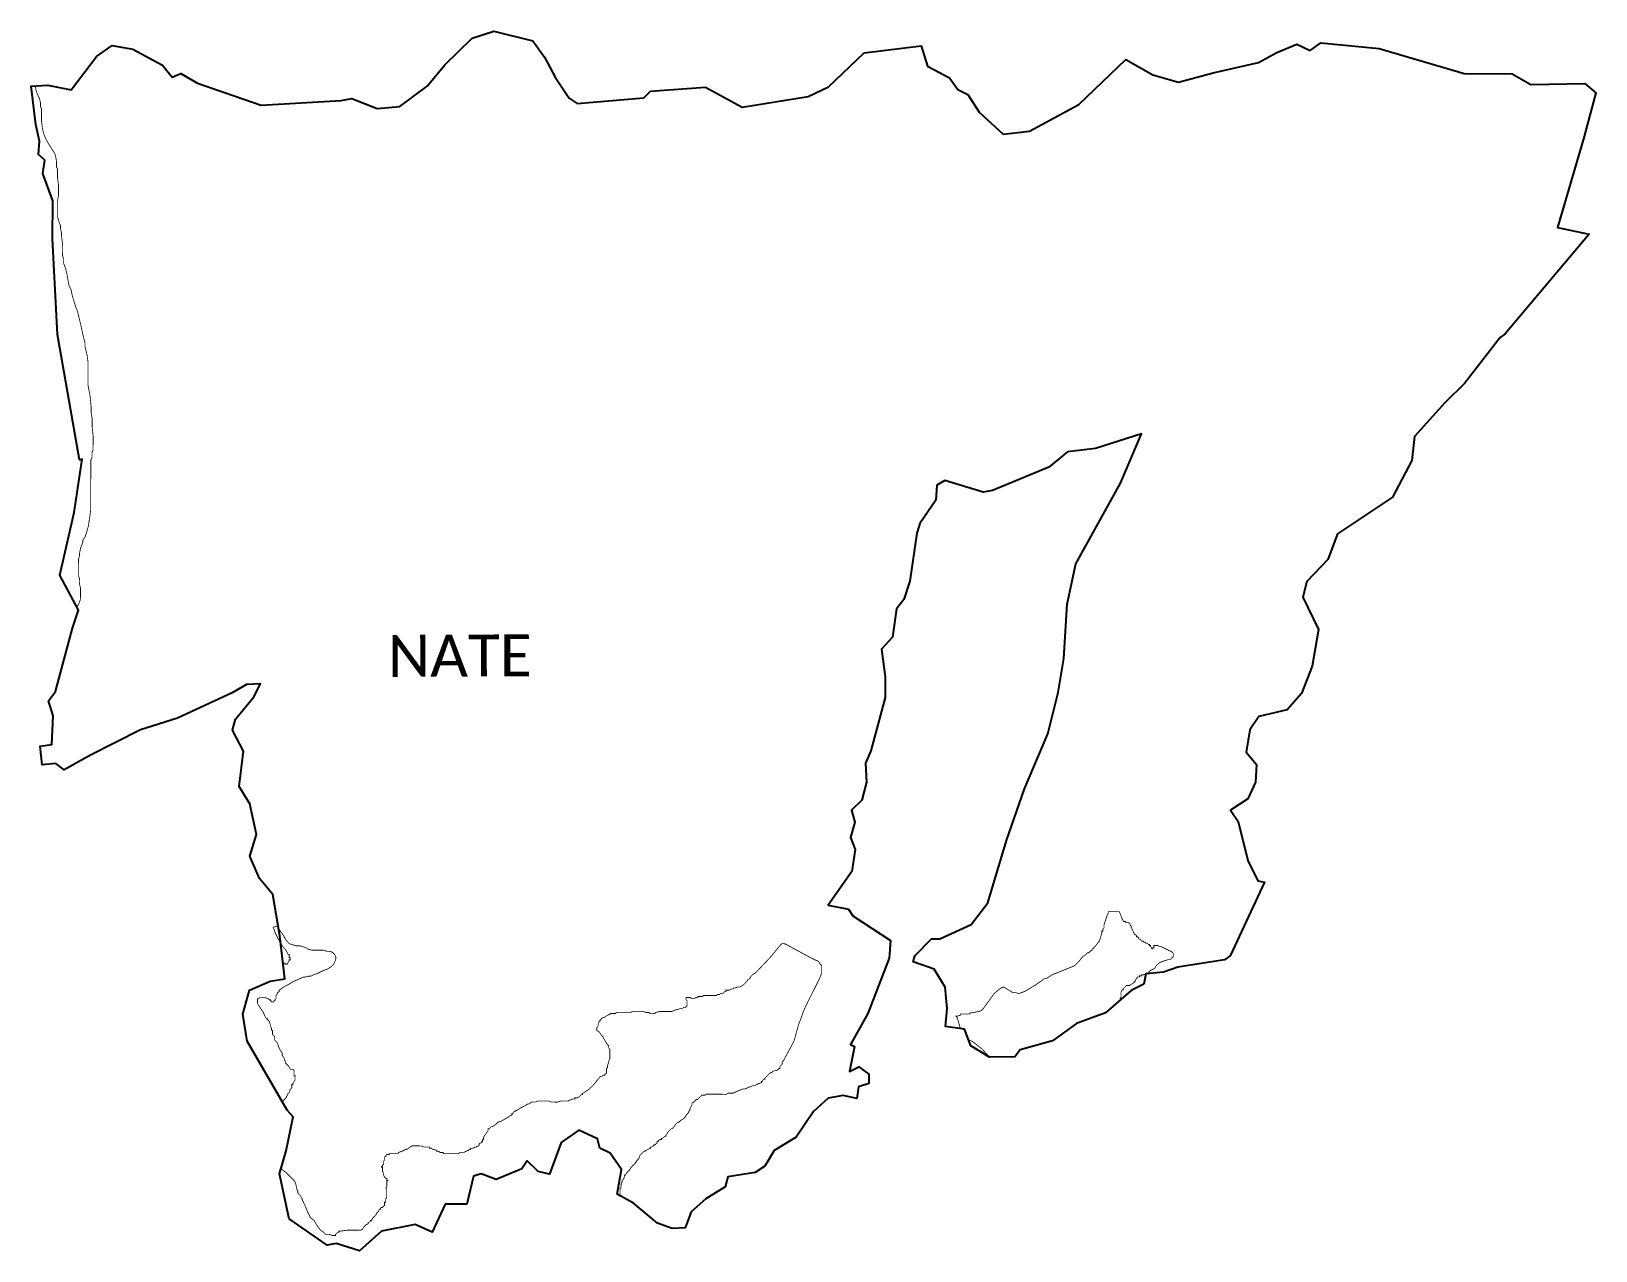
# Model space of a CAD drawing. Header units: metres. Extents: x 322049 to 327866, y 1839213 to 1843749.
import ezdxf

# ---------------------------------------------------------------- set-up
doc = ezdxf.new("R2010")
doc.units = ezdxf.units.M
for name, color, linetype in [('HAZARDS LINE', 1, 'Continuous'), ('village', 3, 'Continuous'), ('VILLAGE NAME', 250, 'Continuous')]:
    doc.layers.add(name, color=color, linetype=linetype)
doc.styles.get("Standard").update_dxf_attribs({"font": 'simplex.shx'})

msp = doc.modelspace()

# ---------------------------------------------------------------- linework, layer by layer
at = {"color": 3, "true_color": 0x00ff00, "flags": 128}
msp.add_lwpolyline([(324351.8, 1843526.4), (324555.4, 1843541.4)], dxfattribs=at)
at = {"layer": 'HAZARDS LINE', "lineweight": 18}
msp.add_lwpolyline([(322218, 1841607.4, 3.03, 3.03, 0), (322219.3, 1841610, 3.03, 3.03, 0), (322223.3, 1841614, 3.03, 3.03, 0), (322223.4, 1841618, 3.03, 3.03, 0), (322227.4, 1841622, 3.03, 3.03, 0), (322227.4, 1841626.1, 3.03, 3.03, 0), (322231.5, 1841634.1, 3.03, 3.03, 0), (322231.5, 1841638.2, 3.03, 3.03, 0), (322231.6, 1841646.2, 3.03, 3.03, 0), (322231.6, 1841654.3, 3.03, 3.03, 0), (322231.6, 1841658.3, 3.03, 3.03, 0), (322231.7, 1841666.4, 3.03, 3.03, 0), (322231.7, 1841670.4, 3.03, 3.03, 0), (322231.7, 1841678.5, 3.03, 3.03, 0), (322227.8, 1841694.7, 3.03, 3.03, 0), (322227.8, 1841706.8, 3.03, 3.03, 0), (322227.9, 1841714.8, 3.03, 3.03, 0), (322223.9, 1841722.9, 3.03, 3.03, 0), (322223.9, 1841731, 3.03, 3.03, 0), (322224, 1841739.1, 3.03, 3.03, 0), (322224, 1841751.2, 3.03, 3.03, 0), (322224, 1841759.2, 3.03, 3.03, 0), (322224.2, 1841783.4, 3.03, 3.03, 0), (322228.3, 1841799.6, 3.03, 3.03, 0), (322228.3, 1841807.6, 3.03, 3.03, 0), (322232.4, 1841827.8, 3.03, 3.03, 0), (322240.6, 1841847.9, 3.03, 3.03, 0), (322240.6, 1841856, 3.03, 3.03, 0), (322248.8, 1841868, 3.03, 3.03, 0), (322252.9, 1841880.1, 3.03, 3.03, 0), (322261.1, 1841908.3, 3.03, 3.03, 0), (322265.2, 1841936.5, 3.03, 3.03, 0), (322269.4, 1841964.8, 3.03, 3.03, 0), (322269.4, 1841968.8, 3.03, 3.03, 0), (322269.4, 1841972.8, 3.03, 3.03, 0), (322269.5, 1841989, 3.03, 3.03, 0), (322269.6, 1842013.2, 3.03, 3.03, 0), (322269.9, 1842069.7, 3.03, 3.03, 0), (322270, 1842093.9, 3.03, 3.03, 0), (322270.1, 1842110, 3.03, 3.03, 0), (322270.2, 1842126.1, 3.03, 3.03, 0), (322270.2, 1842138.2, 3.03, 3.03, 0), (322270.3, 1842154.4, 3.03, 3.03, 0), (322274.4, 1842162.4, 3.03, 3.03, 0), (322274.5, 1842182.6, 3.03, 3.03, 0), (322278.6, 1842190.7, 3.03, 3.03, 0), (322278.6, 1842198.7, 3.03, 3.03, 0), (322278.6, 1842206.8, 3.03, 3.03, 0), (322278.7, 1842214.9, 3.03, 3.03, 0), (322278.7, 1842222.9, 3.03, 3.03, 0), (322278.8, 1842243.1, 3.03, 3.03, 0), (322275, 1842279.4, 3.03, 3.03, 0), (322275.1, 1842307.7, 3.03, 3.03, 0), (322271.2, 1842331.9, 3.03, 3.03, 0), (322271.3, 1842352.1, 3.03, 3.03, 0), (322267.4, 1842392.4, 3.03, 3.03, 0), (322259.6, 1842432.8, 3.03, 3.03, 0), (322259.6, 1842444.9, 3.03, 3.03, 0), (322259.7, 1842457, 3.03, 3.03, 0), (322259.7, 1842465.1, 3.03, 3.03, 0), (322259.8, 1842489.3, 3.03, 3.03, 0), (322259.9, 1842501.4, 3.03, 3.03, 0), (322259.9, 1842509.5, 3.03, 3.03, 0), (322260, 1842517.5, 3.03, 3.03, 0), (322256.1, 1842545.8, 3.03, 3.03, 0), (322252.1, 1842562, 3.03, 3.03, 0), (322248.2, 1842578.1, 3.03, 3.03, 0), (322248.2, 1842590.2, 3.03, 3.03, 0), (322244.3, 1842606.4, 3.03, 3.03, 0), (322240.3, 1842622.5, 3.03, 3.03, 0), (322232.4, 1842658.9, 3.03, 3.03, 0), (322224.5, 1842691.2, 3.03, 3.03, 0), (322220.5, 1842707.3, 3.03, 3.03, 0), (322212.6, 1842727.6, 3.03, 3.03, 0), (322200.7, 1842768, 3.03, 3.03, 0), (322196.7, 1842788.1, 3.03, 3.03, 0), (322188.7, 1842804.3, 3.03, 3.03, 0), (322180.9, 1842848.7, 3.03, 3.03, 0), (322173, 1842877, 3.03, 3.03, 0), (322169, 1842885.1, 3.03, 3.03, 0), (322169, 1842893.2, 3.03, 3.03, 0), (322169, 1842901.2, 3.03, 3.03, 0), (322165.1, 1842913.4, 3.03, 3.03, 0), (322165.3, 1842953.7, 3.03, 3.03, 0), (322161.4, 1842986, 3.03, 3.03, 0), (322161.4, 1842998.1, 3.03, 3.03, 0), (322157.5, 1843014.3, 3.03, 3.03, 0), (322157.5, 1843022.3, 3.03, 3.03, 0), (322157.5, 1843026.4, 3.03, 3.03, 0), (322153.5, 1843034.5, 3.03, 3.03, 0), (322149.6, 1843050.6, 3.03, 3.03, 0), (322145.6, 1843058.7, 3.03, 3.03, 0), (322145.6, 1843062.7, 3.03, 3.03, 0), (322145.6, 1843066.8, 3.03, 3.03, 0), (322145.7, 1843070.8, 3.03, 3.03, 0), (322145.7, 1843078.9, 3.03, 3.03, 0), (322145.7, 1843082.9, 3.03, 3.03, 0), (322145.7, 1843091, 3.03, 3.03, 0), (322145.9, 1843115.2, 3.03, 3.03, 0), (322150, 1843139.4, 3.03, 3.03, 0), (322150.1, 1843155.5, 3.03, 3.03, 0), (322150.1, 1843163.6, 3.03, 3.03, 0), (322150.2, 1843167.6, 3.03, 3.03, 0), (322150.2, 1843175.7, 3.03, 3.03, 0), (322146.3, 1843203.9, 3.03, 3.03, 0), (322146.4, 1843236.2, 3.03, 3.03, 0), (322142.5, 1843244.3, 3.03, 3.03, 0), (322142.5, 1843252.4, 3.03, 3.03, 0), (322142.6, 1843264.5, 3.03, 3.03, 0), (322138.6, 1843288.7, 3.03, 3.03, 0), (322134.6, 1843296.8, 3.03, 3.03, 0), (322126.6, 1843308.9, 3.03, 3.03, 0), (322106.6, 1843341.3, 3.03, 3.03, 0), (322102.6, 1843349.4, 3.03, 3.03, 0), (322094.7, 1843369.6, 3.03, 3.03, 0), (322090.7, 1843385.8, 3.03, 3.03, 0), (322086.8, 1843414, 3.03, 3.03, 0), (322087, 1843462.4, 3.03, 3.03, 0), (322083, 1843466.5, 3.03, 3.03, 0), (322083, 1843470.5, 3.03, 3.03, 0), (322083.1, 1843478.6, 3.03, 3.03, 0), (322083.1, 1843482.6, 3.03, 3.03, 0), (322079.1, 1843498.8, 3.03, 3.03, 0), (322075.1, 1843506.9, 3.03, 3.03, 0), (322067.2, 1843527.1, 3.03, 3.03, 0), (322063.2, 1843545.2, 3.03, 3.03, 0)], format="xyseb", dxfattribs=at)
at = {"layer": 'HAZARDS LINE', "lineweight": 18, "const_width": 3.03}
for points in [[(326096.8, 1840144.3), (326096.8, 1840151), (326100.9, 1840155), (326101, 1840175.2), (326105.1, 1840183.2), (326109.1, 1840183.2), (326109.1, 1840187.3), (326113.2, 1840191.3), (326121.3, 1840199.3), (326133.4, 1840199.2), (326137.4, 1840203.3), (326145.5, 1840207.3), (326149.6, 1840211.3), (326153.6, 1840215.3), (326153.6, 1840219.3), (326157.7, 1840223.3), (326157.7, 1840227.4), (326161.7, 1840227.4), (326161.8, 1840231.4), (326169.8, 1840231.4), (326169.8, 1840235.4), (326177.9, 1840235.3), (326177.9, 1840239.4), (326186, 1840239.3), (326202.2, 1840247.3), (326210.3, 1840255.4), (326226.5, 1840263.4), (326230.5, 1840271.4), (326242.7, 1840283.4), (326250.8, 1840287.4), (326262.9, 1840291.4), (326275, 1840295.4), (326283.1, 1840295.4), (326287.1, 1840299.4), (326291.2, 1840303.4), (326295.2, 1840307.4), (326295.3, 1840319.5), (326291.3, 1840323.6), (326283.2, 1840327.6), (326251, 1840343.9), (326243, 1840344), (326239, 1840348), (326222.8, 1840348.1), (326222.8, 1840340), (326218.8, 1840340), (326218.7, 1840336), (326214.7, 1840336), (326214.7, 1840340.1), (326210.7, 1840344.1), (326210.7, 1840348.2), (326206.7, 1840348.2), (326206.7, 1840352.2), (326202.7, 1840352.2), (326198.7, 1840356.3), (326194.6, 1840356.3), (326190.6, 1840360.4), (326186.6, 1840360.4), (326182.6, 1840364.4), (326178.5, 1840364.4), (326174.5, 1840368.5), (326170.5, 1840372.6), (326166.5, 1840372.6), (326166.5, 1840376.6), (326162.5, 1840380.7), (326158.4, 1840380.7), (326158.5, 1840384.7), (326154.5, 1840388.8), (326150.4, 1840388.8), (326150.4, 1840392.8), (326146.4, 1840396.9), (326146.4, 1840400.9), (326142.4, 1840405), (326142.4, 1840409), (326138.5, 1840417.1), (326138.5, 1840421.1), (326134.5, 1840425.2), (326134.5, 1840429.2), (326130.4, 1840429.2), (326130.5, 1840433.3), (326118.4, 1840433.3), (326118.4, 1840437.4), (326110.3, 1840437.4), (326102.3, 1840453.6), (326098.3, 1840465.7), (326094.4, 1840473.8), (326054, 1840474), (326054, 1840469.9), (326049.9, 1840461.9), (326037.6, 1840425.6), (326037.6, 1840413.5), (326033.5, 1840409.5), (326033.5, 1840401.5), (326029.5, 1840401.5), (326029.4, 1840393.4), (326025.3, 1840381.3), (326025.3, 1840377.3), (326021.2, 1840369.2), (326021.2, 1840365.2), (326017.2, 1840361.2), (326005, 1840345.1), (325996.9, 1840337.1), (325992.8, 1840333.1), (325992.8, 1840329), (325988.8, 1840329), (325980.7, 1840321), (325976.6, 1840321), (325968.5, 1840313), (325964.5, 1840309), (325960.4, 1840309), (325944.2, 1840288.9), (325928, 1840272.9), (325907.8, 1840264.9), (325859.3, 1840244.9), (325847.2, 1840241), (325822.9, 1840225), (325814.8, 1840225), (325810.8, 1840221), (325782.4, 1840200.9), (325742, 1840176.9), (325729.9, 1840173), (325721.8, 1840169), (325709.7, 1840173), (325697.6, 1840173.1), (325685.5, 1840181.2), (325677.5, 1840185.3), (325665.4, 1840193.4), (325661.4, 1840193.5), (325653.3, 1840189.5), (325629, 1840169.4), (325588.4, 1840113.1), (325580.3, 1840105.1), (325564.1, 1840101.1), (325539.9, 1840097.2), (325535.9, 1840093.2), (325503.6, 1840093.4), (325503.6, 1840089.3), (325491.4, 1840085.3), (325487.4, 1840085.4), (325491.4, 1840081.3), (325491.4, 1840077.3), (325495.4, 1840069.2), (325499.4, 1840053), (325503.3, 1840040.9), (325504, 1840039.5)], [(322983.5, 1839765.1), (322984.9, 1839766.6), (322984.9, 1839770.6), (322997.1, 1839782.7), (322997.1, 1839786.7), (323001.2, 1839790.7), (323001.2, 1839794.7), (323005.2, 1839798.8), (323009.3, 1839802.8), (323009.3, 1839806.8), (323009.3, 1839810.8), (323013.4, 1839810.8), (323013.4, 1839814.9), (323017.4, 1839818.9), (323017.5, 1839822.9), (323017.5, 1839826.9), (323017.5, 1839831), (323021.5, 1839831), (323021.5, 1839835), (323025.6, 1839839), (323025.6, 1839843), (323029.7, 1839847.1), (323029.7, 1839851.1), (323029.7, 1839855.1), (323029.7, 1839859.2), (323029.8, 1839863.2), (323025.7, 1839863.2), (323025.7, 1839867.2), (323025.8, 1839871.3), (323025.8, 1839875.3), (323025.8, 1839879.4), (323025.8, 1839883.4), (323021.8, 1839887.4), (323017.8, 1839887.5), (323013.7, 1839887.5), (323009.7, 1839891.5), (323005.7, 1839899.6), (322993.7, 1839911.8), (322993.7, 1839919.8), (322989.7, 1839919.9), (322989.7, 1839927.9), (322981.7, 1839940.1), (322981.8, 1839948.1), (322973.7, 1839960.3), (322969.7, 1839968.4), (322965.8, 1839980.5), (322961.8, 1839988.6), (322953.8, 1839996.7), (322953.8, 1840000.7), (322953.8, 1840004.8), (322953.8, 1840008.8), (322949.8, 1840012.9), (322945.8, 1840016.9), (322945.8, 1840020.9), (322945.8, 1840029), (322945.9, 1840033), (322941.8, 1840033.1), (322941.8, 1840037.1), (322941.9, 1840041.1), (322937.9, 1840049.2), (322937.9, 1840053.3), (322933.9, 1840065.4), (322925.9, 1840073.5), (322925.9, 1840077.5), (322921.9, 1840077.5), (322909.9, 1840101.8), (322893.9, 1840126.1), (322889.9, 1840134.2), (322889.9, 1840142.2), (322889.9, 1840146.3), (322889.9, 1840150.3), (322894, 1840150.3), (322898, 1840154.3), (322902.1, 1840154.3), (322906.1, 1840154.3), (322918.2, 1840154.2), (322930.3, 1840150.1), (322934.3, 1840146.1), (322938.3, 1840146), (322938.3, 1840142), (322942.3, 1840142), (322942.3, 1840138), (322946.4, 1840137.9), (322950.4, 1840137.9), (322950.4, 1840142), (322954.4, 1840141.9), (322954.5, 1840146), (322958.5, 1840150), (322958.5, 1840154), (322958.6, 1840158.1), (322958.6, 1840162.1), (322962.6, 1840166.1), (322962.7, 1840170.1), (322966.7, 1840174.2), (322970.8, 1840178.2), (322970.8, 1840182.2), (322982.9, 1840190.2), (322987, 1840194.2), (322995.1, 1840198.2), (323003.1, 1840202.2), (323023.4, 1840214.2), (323059.8, 1840230.2), (323063.8, 1840230.2), (323079.9, 1840234.1), (323084, 1840234.1), (323088, 1840234.1), (323096.1, 1840238.1), (323104.2, 1840242.1), (323108.2, 1840242.1), (323132.5, 1840254), (323152.7, 1840262), (323164.8, 1840270), (323172.9, 1840278.1), (323177, 1840286.1), (323181.1, 1840298.2), (323181.1, 1840306.3), (323177.1, 1840314.3), (323173.1, 1840318.4), (323169.1, 1840322.5), (323161.1, 1840326.5), (323149, 1840326.6), (323132.8, 1840330.7), (323120.7, 1840330.8), (323100.6, 1840330.8), (323096.5, 1840330.9), (323092.5, 1840330.9), (323076.4, 1840335), (323072.4, 1840339.1), (323048.2, 1840347.2), (323032.1, 1840347.3), (323020, 1840351.4), (323016, 1840351.4), (323007.9, 1840355.5), (323003.9, 1840359.6), (322999.9, 1840363.6), (322991.9, 1840375.8), (322987.9, 1840383.8), (322975.9, 1840400), (322963.9, 1840420.3), (322947.7, 1840416.3), (322951.7, 1840408.2), (322955.7, 1840396.1), (322967.7, 1840371.8), (322979.7, 1840351.6), (322987.7, 1840339.5), (322995.7, 1840331.4), (323003.7, 1840315.2), (323007.7, 1840315.2), (323007.7, 1840311.1), (323007.7, 1840307.1), (323007.7, 1840303.1), (323011.7, 1840303), (323011.7, 1840299), (323011.7, 1840295), (323007.6, 1840295), (323007.6, 1840291), (323003.6, 1840286.9), (323003.5, 1840282.9), (322999.5, 1840278.9), (322995.4, 1840278.9), (322991.4, 1840278.9), (322991.4, 1840283), (322987.4, 1840283), (322984.4, 1840283)], [(324237.8, 1839418), (324237.9, 1839445.9), (324241.9, 1839445.8), (324242, 1839462), (324246.1, 1839470), (324246.1, 1839474.1), (324250.1, 1839478.1), (324254.2, 1839486.1), (324254.3, 1839494.2), (324258.3, 1839494.2), (324262.4, 1839502.2), (324266.4, 1839506.2), (324270.5, 1839510.3), (324274.5, 1839514.3), (324278.6, 1839522.3), (324286.7, 1839530.4), (324290.8, 1839534.4), (324294.8, 1839538.4), (324294.8, 1839542.4), (324298.9, 1839542.4), (324298.9, 1839546.4), (324302.9, 1839550.4), (324307, 1839554.5), (324311.1, 1839562.5), (324311.1, 1839566.5), (324315.1, 1839570.6), (324319.2, 1839574.6), (324323.2, 1839578.6), (324327.3, 1839582.6), (324331.3, 1839582.6), (324331.3, 1839586.6), (324335.4, 1839586.6), (324343.5, 1839590.6), (324347.5, 1839594.6), (324351.5, 1839594.6), (324351.6, 1839598.6), (324355.6, 1839598.6), (324359.7, 1839602.6), (324363.7, 1839602.6), (324363.7, 1839606.6), (324367.7, 1839606.6), (324371.8, 1839610.6), (324375.8, 1839614.6), (324375.9, 1839618.7), (324379.9, 1839618.7), (324379.9, 1839622.7), (324388, 1839626.7), (324392, 1839626.7), (324392.1, 1839630.7), (324396.1, 1839630.7), (324400.1, 1839634.7), (324404.2, 1839638.7), (324408.2, 1839638.7), (324408.3, 1839642.7), (324412.3, 1839646.7), (324416.4, 1839654.8), (324420.4, 1839658.8), (324424.5, 1839662.8), (324428.5, 1839666.8), (324432.6, 1839666.8), (324444.8, 1839682.9), (324452.9, 1839690.9), (324456.9, 1839690.9), (324465, 1839698.9), (324473.1, 1839702.9), (324477.1, 1839707), (324481.2, 1839711), (324485.3, 1839719), (324493.4, 1839727), (324493.4, 1839731.1), (324497.4, 1839735.1), (324497.5, 1839739.1), (324501.5, 1839747.2), (324505.6, 1839755.2), (324505.6, 1839763.3), (324509.7, 1839763.3), (324513.7, 1839767.3), (324521.8, 1839775.3), (324525.9, 1839775.3), (324534, 1839783.3), (324538, 1839787.3), (324542.1, 1839791.4), (324554.2, 1839791.3), (324558.2, 1839795.3), (324634.9, 1839794.9), (324638.9, 1839799), (324659.1, 1839798.9), (324667.2, 1839802.9), (324675.3, 1839806.9), (324695.5, 1839814.8), (324703.5, 1839814.8), (324719.7, 1839822.8), (324723.8, 1839822.8), (324731.8, 1839826.8), (324739.9, 1839826.7), (324744, 1839830.7), (324748, 1839830.7), (324752.1, 1839834.7), (324756.1, 1839834.7), (324764.2, 1839838.7), (324764.2, 1839842.7), (324768.2, 1839842.7), (324768.2, 1839846.8), (324772.3, 1839850.8), (324776.3, 1839850.8), (324776.4, 1839854.8), (324780.4, 1839858.8), (324788.5, 1839866.8), (324792.6, 1839870.8), (324796.6, 1839874.9), (324800.7, 1839874.8), (324804.7, 1839878.9), (324812.8, 1839882.9), (324820.9, 1839882.8), (324829, 1839890.8), (324833, 1839890.8), (324833, 1839898.9), (324837.1, 1839902.9), (324841.1, 1839906.9), (324841.2, 1839915), (324845.2, 1839919), (324873.7, 1839971.3), (324885.9, 1839995.5), (324890.1, 1840011.6), (324902.4, 1840055.9), (324910.5, 1840076), (324918.7, 1840100.2), (324935, 1840136.4), (324975.8, 1840216.9), (324988, 1840245.1), (324988.1, 1840273.3), (324980.1, 1840281.5), (324976.1, 1840289.5), (324956, 1840297.7), (324851.4, 1840354.7), (324839.3, 1840354.8), (324835.2, 1840350.7), (324798.7, 1840306.5), (324741.9, 1840246.3), (324733.8, 1840242.3), (324729.8, 1840238.3), (324721.7, 1840230.3), (324721.7, 1840226.2), (324717.6, 1840222.2), (324713.6, 1840222.2), (324709.5, 1840214.2), (324701.4, 1840206.1), (324697.3, 1840202.1), (324689.3, 1840198.1), (324685.2, 1840194.1), (324677.1, 1840194.2), (324665, 1840190.2), (324661, 1840190.2), (324656.9, 1840186.2), (324648.9, 1840186.2), (324644.8, 1840182.2), (324632.7, 1840182.3), (324632.7, 1840178.2), (324628.7, 1840178.3), (324620.6, 1840170.2), (324612.5, 1840170.3), (324608.4, 1840166.2), (324600.4, 1840166.3), (324596.3, 1840162.3), (324547.9, 1840162.5), (324543.9, 1840158.5), (324527.7, 1840158.6), (324527.7, 1840154.5), (324519.6, 1840154.6), (324515.6, 1840150.6), (324503.5, 1840150.6), (324499.5, 1840154.7), (324483.3, 1840154.7), (324483.3, 1840146.7), (324487.3, 1840142.6), (324487.2, 1840122.5), (324483.2, 1840122.5), (324483.2, 1840118.4), (324475.1, 1840118.5), (324471, 1840114.5), (324463, 1840114.5), (324454.9, 1840110.5), (324450.8, 1840110.5), (324438.7, 1840106.5), (324430.6, 1840102.6), (324386.3, 1840102.8), (324370.1, 1840098.8), (324366.1, 1840094.8), (324349.9, 1840094.9), (324345.9, 1840098.9), (324333.8, 1840099), (324325.8, 1840103.1), (324285.4, 1840103.3), (324277.3, 1840099.3), (324224.9, 1840099.5), (324220.8, 1840095.5), (324200.7, 1840095.6), (324200.7, 1840091.6), (324196.6, 1840091.6), (324192.6, 1840087.6), (324188.5, 1840087.6), (324184.5, 1840083.6), (324176.4, 1840079.6), (324172.4, 1840079.6), (324164.3, 1840071.6), (324164.2, 1840067.5), (324160.2, 1840067.5), (324160.2, 1840063.5), (324156.1, 1840051.4), (324156.1, 1840047.4), (324152, 1840043.4), (324152, 1840039.3), (324152, 1840035.3), (324152, 1840031.3), (324160, 1840027.2), (324172, 1840011), (324176, 1840007), (324176, 1840002.9), (324180, 1839998.9), (324184, 1839990.8), (324192, 1839978.6), (324196.1, 1839974.6), (324196, 1839966.5), (324200, 1839962.5), (324200, 1839954.4), (324200, 1839950.4), (324199.9, 1839942.3), (324199.9, 1839934.2), (324199.9, 1839930.2), (324199.9, 1839926.1), (324195.8, 1839918.1), (324195.8, 1839914.1), (324191.7, 1839902), (324191.6, 1839893.9), (324187.6, 1839889.9), (324187.5, 1839881.8), (324187.5, 1839877.8), (324187.5, 1839873.8), (324183.5, 1839869.7), (324179.4, 1839865.7), (324175.4, 1839865.7), (324171.3, 1839861.7), (324167.3, 1839861.8), (324163.2, 1839861.8), (324163.2, 1839857.7), (324159.2, 1839853.7), (324155.1, 1839849.7), (324142.9, 1839833.6), (324138.9, 1839829.6), (324134.8, 1839825.6), (324130.8, 1839821.6), (324122.7, 1839813.6), (324098.4, 1839797.5), (324098.4, 1839793.5), (324094.3, 1839793.5), (324090.3, 1839789.5), (324086.2, 1839785.5), (324078.1, 1839781.5), (324074.1, 1839781.5), (324070.1, 1839781.5), (324070.1, 1839777.5), (324062, 1839777.5), (324053.9, 1839773.5), (324049.9, 1839773.6), (324045.8, 1839769.5), (324041.8, 1839769.6), (324037.8, 1839769.6), (324033.7, 1839769.6), (324029.7, 1839769.6), (324021.6, 1839769.7), (324017.6, 1839769.7), (324005.5, 1839765.7), (323993.4, 1839765.8), (323989.3, 1839765.8), (323985.3, 1839765.8), (323981.3, 1839765.8), (323973.2, 1839769.9), (323969.2, 1839769.9), (323965.1, 1839769.9), (323961.1, 1839770), (323949, 1839770), (323936.9, 1839770.1), (323932.9, 1839770.1), (323924.8, 1839766.1), (323916.7, 1839766.1), (323912.7, 1839766.2), (323908.7, 1839766.2), (323904.6, 1839762.2), (323896.5, 1839758.2), (323892.5, 1839758.2), (323888.4, 1839754.2), (323872.3, 1839746.2), (323864.2, 1839742.2), (323860.1, 1839738.2), (323852, 1839734.2), (323848, 1839734.2), (323848, 1839730.2), (323843.9, 1839730.2), (323839.9, 1839726.2), (323839.9, 1839722.1), (323835.8, 1839722.1), (323835.8, 1839718.1), (323827.7, 1839714.1), (323823.7, 1839710.1), (323815.6, 1839706.1), (323795.4, 1839694.1), (323791.3, 1839694.1), (323783.2, 1839690.1), (323775.1, 1839682.1), (323763, 1839674.1), (323759, 1839674.1), (323754.9, 1839670.1), (323750.9, 1839666.1), (323746.8, 1839666.1), (323746.8, 1839662.1), (323746.8, 1839658), (323742.7, 1839654), (323738.7, 1839646), (323734.6, 1839641.9), (323730.5, 1839633.9), (323730.5, 1839629.9), (323730.5, 1839625.8), (323726.5, 1839625.8), (323726.4, 1839621.8), (323726.4, 1839617.8), (323722.4, 1839617.8), (323722.4, 1839613.8), (323718.3, 1839613.8), (323714.3, 1839609.8), (323714.3, 1839605.7), (323710.2, 1839601.7), (323706.2, 1839601.7), (323702.1, 1839597.7), (323698.1, 1839597.7), (323690, 1839593.7), (323686, 1839593.8), (323681.9, 1839593.8), (323681.9, 1839589.7), (323677.9, 1839589.8), (323673.8, 1839585.8), (323669.8, 1839585.8), (323665.7, 1839581.8), (323661.7, 1839581.8), (323657.7, 1839577.8), (323653.6, 1839577.8), (323649.6, 1839577.8), (323641.5, 1839577.8), (323637.5, 1839573.8), (323633.4, 1839573.8), (323629.4, 1839573.9), (323625.4, 1839573.9), (323621.3, 1839573.9), (323617.3, 1839573.9), (323613.3, 1839573.9), (323609.2, 1839574), (323605.2, 1839574), (323597.1, 1839574), (323593.1, 1839574), (323589.1, 1839574.1), (323585, 1839574.1), (323581, 1839574.1), (323581, 1839578.1), (323577, 1839578.1), (323572.9, 1839578.2), (323568.9, 1839578.2), (323564.9, 1839582.2), (323560.9, 1839582.3), (323556.8, 1839582.3), (323556.8, 1839586.3), (323540.7, 1839590.4), (323536.7, 1839594.5), (323532.7, 1839594.5), (323528.6, 1839594.5), (323528.7, 1839598.6), (323524.6, 1839598.6), (323516.6, 1839598.6), (323512.5, 1839598.6), (323508.5, 1839598.6), (323500.5, 1839602.7), (323496.4, 1839602.7), (323492.4, 1839602.8), (323488.4, 1839602.8), (323484.3, 1839602.8), (323480.3, 1839602.8), (323476.3, 1839602.8), (323472.2, 1839602.9), (323468.2, 1839602.9), (323464.1, 1839602.9), (323452, 1839594.9), (323448, 1839590.9), (323443.9, 1839590.9), (323435.8, 1839586.9), (323427.7, 1839582.9), (323415.6, 1839578.9), (323411.6, 1839574.9), (323407.5, 1839574.9), (323403.5, 1839574.9), (323395.4, 1839575), (323383.3, 1839575), (323379.3, 1839571), (323375.3, 1839571), (323371.2, 1839571.1), (323367.2, 1839567.1), (323367.1, 1839563), (323363.1, 1839563), (323363.1, 1839550.9), (323359, 1839546.9), (323359, 1839538.9), (323358.9, 1839534.8), (323354.9, 1839530.8), (323354.9, 1839526.8), (323350.8, 1839526.8), (323350.8, 1839522.8), (323354.9, 1839522.7), (323354.8, 1839518.7), (323354.8, 1839514.7), (323354.8, 1839510.6), (323354.8, 1839506.6), (323358.8, 1839502.5), (323358.8, 1839498.5), (323358.7, 1839494.5), (323362.7, 1839486.4), (323366.8, 1839482.3), (323370.8, 1839482.3), (323370.8, 1839478.3), (323370.8, 1839474.2), (323374.8, 1839474.2), (323370.7, 1839470.2), (323370.7, 1839466.2), (323370.7, 1839462.1), (323370.7, 1839454.1), (323370.6, 1839450), (323366.6, 1839446), (323370.6, 1839442), (323370.6, 1839437.9), (323370.5, 1839429.9), (323370.5, 1839425.8), (323370.5, 1839421.8), (323370.5, 1839417.8), (323370.5, 1839413.7), (323370.4, 1839409.7), (323366.4, 1839405.7), (323366.4, 1839401.6), (323366.3, 1839397.6), (323366.3, 1839393.6), (323362.3, 1839393.6), (323362.3, 1839389.6), (323362.3, 1839385.5), (323362.2, 1839381.5), (323358.2, 1839377.5), (323354.1, 1839373.5), (323350.1, 1839373.5), (323346, 1839369.5), (323346, 1839365.4), (323342, 1839365.5), (323342, 1839361.4), (323337.9, 1839357.4), (323333.9, 1839353.4), (323329.8, 1839345.3), (323321.7, 1839337.3), (323317.6, 1839333.3), (323313.6, 1839325.2), (323309.5, 1839325.3), (323309.5, 1839321.2), (323301.4, 1839317.2), (323301.4, 1839313.2), (323293.3, 1839309.2), (323285.2, 1839301.2), (323281.1, 1839293.1), (323273, 1839289.1), (323269, 1839289.1), (323260.9, 1839289.2), (323248.8, 1839289.2), (323236.7, 1839289.3), (323224.6, 1839289.4), (323196.4, 1839285.5), (323192.4, 1839285.5), (323192.3, 1839281.4), (323188.3, 1839281.5), (323184.2, 1839277.5), (323180.2, 1839273.4), (323180.2, 1839269.4), (323176.1, 1839269.4), (323172.1, 1839269.4), (323168.1, 1839269.5), (323156, 1839273.6), (323152, 1839273.6), (323143.9, 1839273.6), (323135.9, 1839281.7), (323123.8, 1839289.8), (323111.8, 1839306), (323099.8, 1839326.3), (323087.7, 1839334.4), (323083.7, 1839342.5), (323075.7, 1839358.7), (323067.8, 1839378.9), (323059.8, 1839395.1), (323055.8, 1839403.1), (323055.8, 1839407.2), (323051.8, 1839411.2), (323051.8, 1839415.3), (323047.8, 1839419.3), (323039.8, 1839427.4), (323039.8, 1839435.5), (323035.8, 1839443.6), (323031.9, 1839463.8), (323027.9, 1839471.9), (323015.8, 1839484), (323007.8, 1839492.1), (322995.8, 1839504.3), (322983.7, 1839512.4), (322977.9, 1839520.2)], [(325533.9, 1839997.9), (325535.4, 1839996.4), (325547.5, 1839992.3), (325567.6, 1839976), (325583.6, 1839963.9), (325609.6, 1839935.1)]]:
    msp.add_lwpolyline(points, dxfattribs=at)
msp.add_lwpolyline([(326222.8, 1840336), (326222.8, 1840340)], close=True, dxfattribs=at)
at = {"layer": 'village', "color": 3, "true_color": 0x00ff00}
for points in [[(325454.1, 1840113.6, 0), (325446.6, 1840192.9, 0), (325406.7, 1840260.1, 0), (325328.5, 1840287.8, 0), (325333.9, 1840309.6, 0), (325395.7, 1840373.1, 0), (325427.5, 1840373, 0), (325544.1, 1840425.9, 0), (325605.4, 1840507.3, 0), (325675.5, 1840739.3, 0), (325741.4, 1840931.4, 0), (325828.5, 1841135.4, 0), (325867.1, 1841288.9, 0), (325888.3, 1841415.4, 0), (325900.9, 1841618, 0), (325932.9, 1841768.5, 0), (326098.7, 1842068.6, 0), (326177.3, 1842251.7, 0), (326006, 1842197.3, 0), (325901.5, 1842184.2, 0), (325832.9, 1842127.4, 0), (325623.2, 1842040.3, 0), (325588.5, 1842035.1, 0), (325446.3, 1842077.6, 0), (325416.1, 1842060.7, 0), (325411.9, 1842004.6, 0), (325352.6, 1841918.2, 0), (325341.1, 1841881.9, 0), (325315.4, 1841703.3, 0), (325293.5, 1841635.3, 0), (325266.1, 1841601, 0), (325251.3, 1841494.7, 0), (325210.7, 1841450.7, 0), (325224.4, 1841347.6, 0), (325223.7, 1841270.4, 0), (325170.6, 1841072.4, 0), (325150.7, 1841026.6, 0), (325154.3, 1840955.7, 0), (325137.6, 1840888.4, 0), (325099.2, 1840851.3, 0), (325111.4, 1840806.6, 0), (325095.1, 1840750.4, 0), (325111.8, 1840705.6, 0), (325100.1, 1840623.4, 0), (325012.4, 1840498.5, 0), (325087.8, 1840483, 0), (325104.1, 1840458.5, 0), (325244.1, 1840366.7, 0), (325239, 1840301.3, 0), (325159, 1840094.7, 0), (325094.6, 1839980.3, 0), (325110.4, 1839972.6, 0), (325090.9, 1839879.9, 0), (325125.8, 1839896.6, 0), (325162.6, 1839869.7, 0), (325163, 1839835.3, 0), (325124.9, 1839822.9, 0), (325118.7, 1839779.7, 0), (325068.3, 1839790.5, 0), (325011.5, 1839780.6, 0), (324957.3, 1839730.3, 0), (324893.2, 1839635.1, 0), (324810.8, 1839586, 0), (324776.9, 1839527.9, 0), (324740.4, 1839504.1, 0), (324638.6, 1839487.2, 0), (324629.1, 1839450.8, 0), (324557, 1839405.7, 0), (324503.1, 1839357.1, 0), (324480.1, 1839297.6, 0), (324432.2, 1839296, 0), (324377.2, 1839315.8, 0), (324288.3, 1839389.2, 0), (324227.8, 1839423.6, 0), (324244, 1839515.2, 0), (324201.8, 1839576.3, 0), (324163.4, 1839594.1, 0), (324154.2, 1839629.5, 0), (324084.6, 1839661, 0), (324018.7, 1839615.4, 0), (323976.1, 1839498, 0), (323933.6, 1839507.7, 0), (323893.3, 1839546.7, 0), (323873, 1839517.2, 0), (323777.6, 1839477.3, 0), (323721.8, 1839498.8, 0), (323693.5, 1839490.5, 0), (323668.2, 1839385.5, 0), (323587.4, 1839385.9, 0), (323539.4, 1839282.1, 0), (323476, 1839309.9, 0), (323350.7, 1839285.7, 0), (323268.8, 1839212.9, 0), (323182, 1839239.9, 0), (323149.4, 1839233.3, 0), (323007.9, 1839331.4, 0), (322971.7, 1839498.9, 0), (322996.8, 1839584.7, 0), (323022.5, 1839710.9, 0), (323000.7, 1839735.5, 0), (322851.3, 1839991.9, 0), (322836, 1840093.1, 0), (322859.6, 1840182, 0), (322936.8, 1840215.6, 0), (322991.4, 1840224.3, 0), (322972.4, 1840383.8, 0), (322947.4, 1840538, 0), (322897.1, 1840597, 0), (322860.9, 1840681, 0), (322886, 1840760.6, 0), (322861.8, 1840875.3, 0), (322822.4, 1840939.7, 0), (322837.3, 1841070.9, 0), (322797.1, 1841148.7, 0), (322808, 1841190.2, 0), (322876.9, 1841273.2, 0), (322901.4, 1841321.4, 0), (322849, 1841318.5, 0), (322795.4, 1841288.7, 0), (322592.5, 1841193.9, 0), (322455.1, 1841150.9, 0), (322269.2, 1841056.6, 0), (322170.7, 1841001.3, 0), (322139.7, 1841025.5, 0), (322088.7, 1841019.8, 0), (322082.1, 1841089.5, 0), (322124.7, 1841095.4, 0), (322130.2, 1841202.1, 0), (322112.4, 1841258.3, 0), (322138.5, 1841293, 0), (322202.1, 1841528.1, 0), (322224.2, 1841595.7, 0), (322155, 1841725.4, 0), (322208.1, 1841958.7, 0), (322237.9, 1842157.2, 0), (322227.5, 1842155, 0), (322145.9, 1842620.8, 0), (322128.2, 1842976.9, 0), (322128.9, 1843118, 0), (322092.2, 1843220.1, 0), (322099.4, 1843270, 0), (322075.2, 1843290.6, 0), (322078.8, 1843340.3, 0), (322065.4, 1843401.6, 0), (322048.8, 1843544.3, 0), (322109.8, 1843547.9, 0), (322197, 1843531.4, 0), (322290.8, 1843655, 0), (322349.6, 1843696.3, 0), (322426, 1843682.1, 0), (322536.3, 1843622.3, 0), (322572.5, 1843578.8, 0), (322605.3, 1843592.3, 0), (322666.4, 1843555.8, 0), (322903.8, 1843473.8, 0), (323201.4, 1843491.2, 0), (323241.1, 1843499.4, 0), (323335.1, 1843462.1, 0), (323418.8, 1843469.7, 0), (323520.6, 1843544.1, 0), (323586.7, 1843623.7, 0), (323687.6, 1843723, 0), (323769.1, 1843748.9, 0), (323913.9, 1843713.2, 0), (323957.1, 1843652.7, 0), (323996.6, 1843577.9, 0), (324048.4, 1843500.4, 0), (324078, 1843480.2, 0), (324326.3, 1843501.3, 0), (324351.9, 1843526.4, 0)], [(324555.4, 1843541.4, 0), (324692.7, 1843466.2, 0), (324938, 1843506.8, 0), (325012.9, 1843542.7, 0), (325145.4, 1843668.5, 0), (325357.3, 1843694.6, 0), (325381.4, 1843618.7, 0), (325463.6, 1843575.6, 0), (325494, 1843532.5, 0), (325531.2, 1843513.9, 0), (325573.4, 1843447.7, 0), (325662.5, 1843366.2, 0), (325760.6, 1843377.4, 0), (325944.2, 1843476.2, 0), (326118.8, 1843644.3, 0), (326218.8, 1843587.2, 0), (326314.9, 1843559.3, 0), (326443.4, 1843594.1, 0), (326612.6, 1843632.5, 0), (326679.7, 1843670.5, 0), (326755.2, 1843700.8, 0), (326804, 1843677.3, 0), (326844.2, 1843705.3, 0), (327061.1, 1843684.8, 0), (327377.1, 1843591.7, 0), (327555.5, 1843590.6, 0), (327624.4, 1843550.3, 0), (327825.7, 1843555.2, 0), (327866, 1843520.5, 0), (327822.7, 1843358, 0), (327724.5, 1843018.6, 0), (327842.2, 1842994.3, 0), (327529.6, 1842623.1, 0), (327511, 1842610.1, 0), (327378, 1842438.7, 0), (327304.9, 1842367.4, 0), (327191.7, 1842241.4, 0), (327181.9, 1842152.5, 0), (327109.9, 1842015.7, 0), (326905.4, 1841879.8, 0), (326870.4, 1841784.4, 0), (326792.1, 1841702.8, 0), (326777.3, 1841643.7, 0), (326835.4, 1841524.1, 0), (326811.8, 1841386.9, 0), (326772.5, 1841286.2, 0), (326718.3, 1841225.3, 0), (326612.8, 1841200.4, 0), (326579.3, 1841150.3, 0), (326566.2, 1841067.5, 0), (326605, 1841021.9, 0), (326601.2, 1840956.1, 0), (326572.8, 1840893.2, 0), (326507.8, 1840852, 0), (326536.5, 1840810, 0), (326572.6, 1840664.5, 0), (326609.9, 1840588.4, 0), (326634.1, 1840583.5, 0), (326506.3, 1840309.6, 0), (326485.5, 1840295.3, 0), (326311.8, 1840267.6, 0), (326258.4, 1840248.7, 0), (326193, 1840242.5, 0), (326185.2, 1840204.4, 0), (326138.6, 1840181.2, 0), (326043.6, 1840097.3, 0), (325935.3, 1840057.9, 0), (325846.5, 1839993.2, 0), (325725.4, 1839960.1, 0), (325706.5, 1839934.4, 0), (325612.1, 1839933.5, 0), (325542.7, 1839975.5, 0), (325518.4, 1840037.6, 0), (325447.9, 1840047.1, 0), (325454.1, 1840113.6, 0)]]:
    msp.add_polyline3d(points, dxfattribs=at)

# ---------------------------------------------------------------- texts
at = {"layer": 'VILLAGE NAME', "insert": (323374.4, 1841503.4), "char_height": 155.989, "attachment_point": 1, "rotation": 0.24353}
msp.add_mtext_dynamic_manual_height_columns('{\\fCalibri|b0|i0|c0|p34;NATE}', width=1979.573, gutter_width=779.9, heights=[0], dxfattribs=at)

doc.saveas('drawing.dxf')
